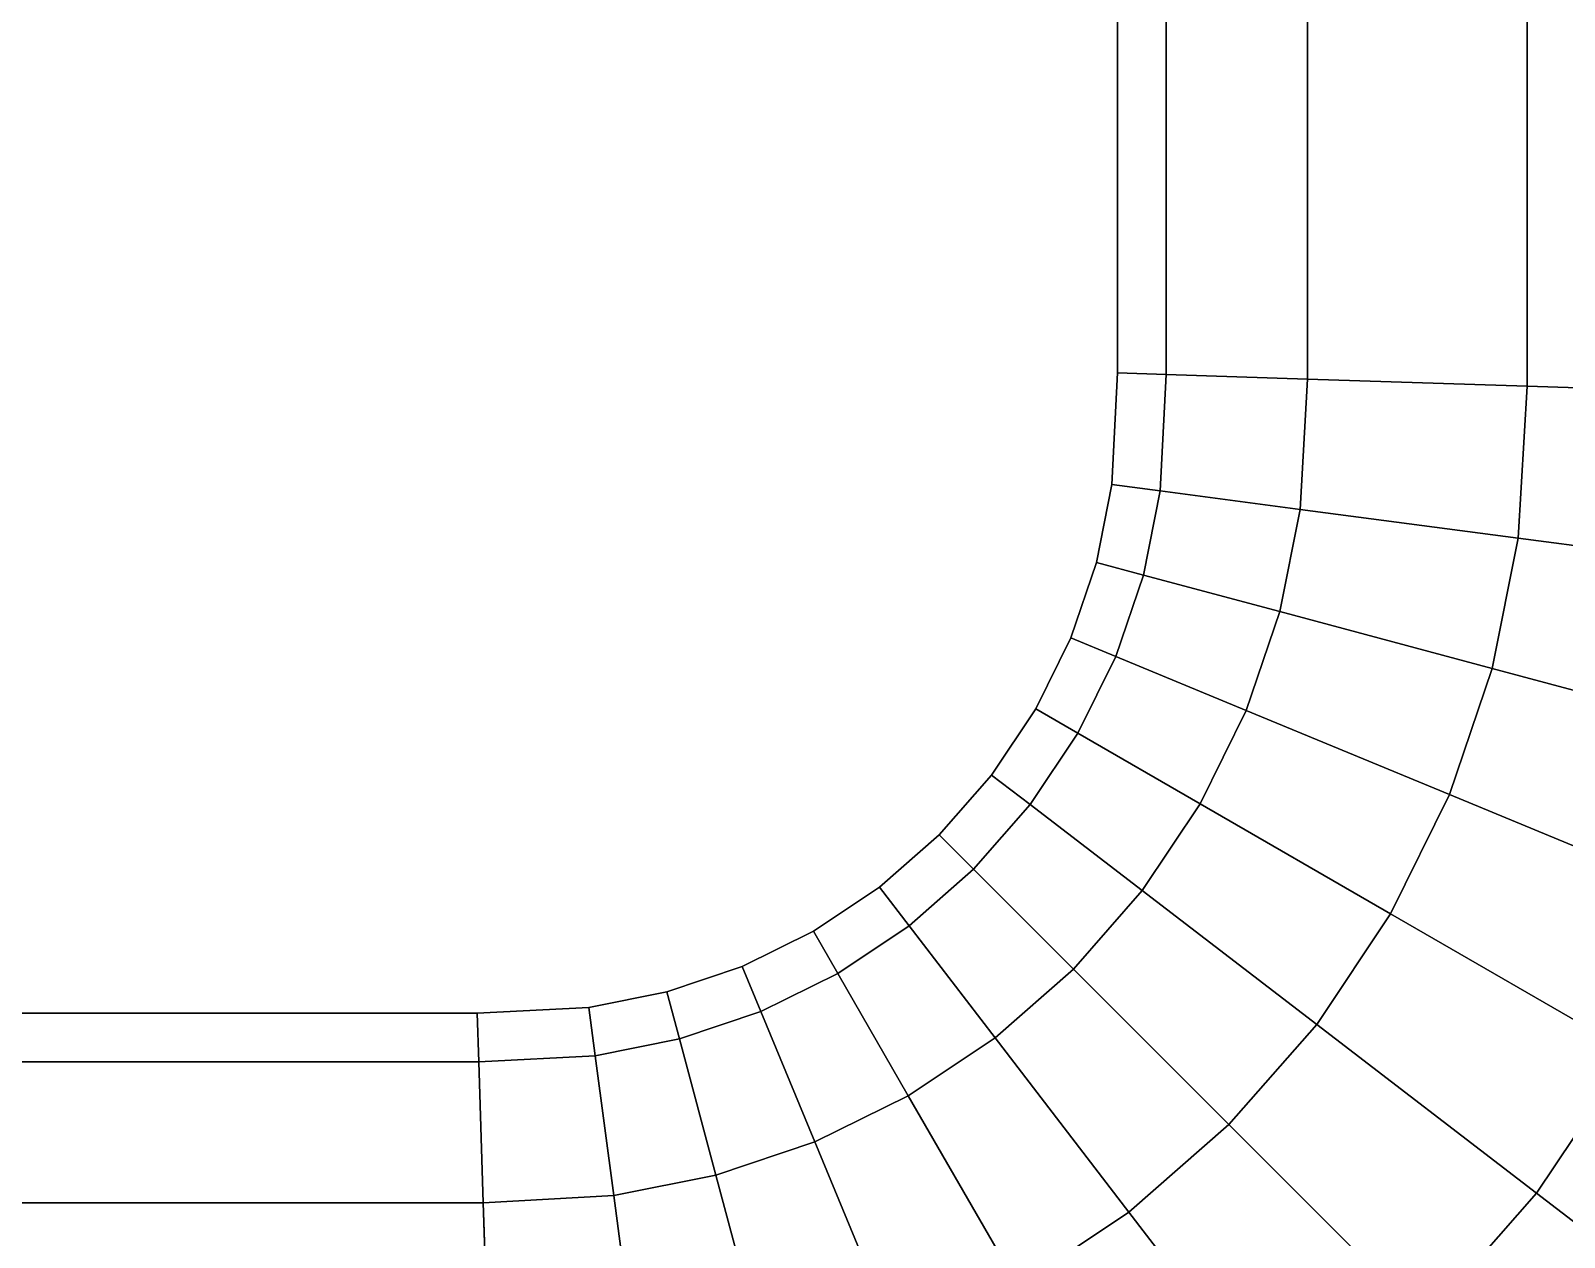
# Model space of a CAD drawing. Extents: x 91537 to 98524, y 82085 to 85415.
# Drawn here: x 97440.2 to 97631.7, y 84687.1 to 84837.8 of the extents above; entities that cross this region are included whole.
import ezdxf

# ---------------------------------------------------------------- set-up
doc = ezdxf.new("R2010")
doc.units = 0
doc.header["$LTSCALE"] = 20
doc.layers.add('INSULATION', color=254, linetype='CONTINUOUS')

msp = doc.modelspace()

# ---------------------------------------------------------------- linework, layer by layer
at = {"layer": 'INSULATION'}
for points in [[(97575.9165, 84795.0621, 4450), (97581.9896, 84794.8633, 4488.3645), (97581.9896, 85094.8633, 4488.3645), (97575.9165, 85095.0621, 4450)], [(97581.9896, 84794.8633, 4411.6355), (97575.9165, 84795.0621, 4450), (97575.9165, 85095.0621, 4450), (97581.9896, 85094.8633, 4411.6355)], [(97581.9896, 84794.8633, 4488.3645), (97599.6143, 84794.2863, 4522.9735), (97599.6143, 85094.2863, 4522.9735), (97581.9896, 85094.8633, 4488.3645)], [(97599.6143, 84794.2863, 4377.0265), (97581.9896, 84794.8633, 4411.6355), (97581.9896, 85094.8633, 4411.6355), (97599.6143, 85094.2863, 4377.0265)], [(97599.6143, 84794.2863, 4522.9735), (97627.0655, 84793.3876, 4550.4395), (97627.0655, 85093.3876, 4550.4395), (97599.6143, 85094.2863, 4522.9735)], [(97627.0655, 84793.3876, 4349.5605), (97599.6143, 84794.2863, 4377.0265), (97599.6143, 85094.2863, 4377.0265), (97627.0655, 85093.3876, 4349.5605)], [(97627.0655, 84793.3876, 4550.4395), (97661.6561, 84792.2552, 4568.0737), (97661.6561, 85092.2552, 4568.0737), (97627.0655, 85093.3876, 4550.4395)], [(97661.6561, 84792.2552, 4331.9263), (97627.0655, 84793.3876, 4349.5605), (97627.0655, 85093.3876, 4349.5605), (97661.6561, 85092.2552, 4331.9263)], [(97575.2011, 84781.0996, 4450), (97581.2254, 84780.3065, 4488.3645), (97581.9896, 84794.8633, 4488.3645), (97575.9165, 84795.0621, 4450)], [(97581.2254, 84780.3065, 4411.6355), (97575.2011, 84781.0996, 4450), (97575.9165, 84795.0621, 4450), (97581.9896, 84794.8633, 4411.6355)], [(97581.2254, 84780.3065, 4488.3645), (97598.7088, 84778.0047, 4522.9735), (97599.6143, 84794.2863, 4522.9735), (97581.9896, 84794.8633, 4488.3645)], [(97598.7088, 84778.0047, 4377.0265), (97581.2254, 84780.3065, 4411.6355), (97581.9896, 84794.8633, 4411.6355), (97599.6143, 84794.2863, 4377.0265)], [(97598.7088, 84778.0047, 4522.9735), (97625.9397, 84774.4197, 4550.4395), (97627.0655, 84793.3876, 4550.4395), (97599.6143, 84794.2863, 4522.9735)], [(97625.9397, 84774.4197, 4349.5605), (97598.7088, 84778.0047, 4377.0265), (97599.6143, 84794.2863, 4377.0265), (97627.0655, 84793.3876, 4349.5605)], [(97625.9397, 84774.4197, 4550.4395), (97660.2527, 84769.9023, 4568.0737), (97661.6561, 84792.2552, 4568.0737), (97627.0655, 84793.3876, 4550.4395)], [(97660.2527, 84769.9023, 4331.9263), (97625.9397, 84774.4197, 4349.5605), (97627.0655, 84793.3876, 4349.5605), (97661.6561, 84792.2552, 4331.9263)], [(97573.2655, 84771.3686, 4450), (97579.1348, 84769.7959, 4488.3645), (97581.2254, 84780.3065, 4488.3645), (97575.2011, 84781.0996, 4450)], [(97579.1348, 84769.7959, 4411.6355), (97573.2655, 84771.3686, 4450), (97575.2011, 84781.0996, 4450), (97581.2254, 84780.3065, 4411.6355)], [(97579.1348, 84769.7959, 4488.3645), (97596.1681, 84765.2318, 4522.9735), (97598.7088, 84778.0047, 4522.9735), (97581.2254, 84780.3065, 4488.3645)], [(97596.1681, 84765.2318, 4377.0265), (97579.1348, 84769.7959, 4411.6355), (97581.2254, 84780.3065, 4411.6355), (97598.7088, 84778.0047, 4377.0265)], [(97596.1681, 84765.2318, 4522.9735), (97622.6981, 84758.1231, 4550.4395), (97625.9397, 84774.4197, 4550.4395), (97598.7088, 84778.0047, 4522.9735)], [(97622.6981, 84758.1231, 4349.5605), (97596.1681, 84765.2318, 4377.0265), (97598.7088, 84778.0047, 4377.0265), (97625.9397, 84774.4197, 4349.5605)], [(97622.6981, 84758.1231, 4550.4395), (97656.1279, 84749.1656, 4568.0737), (97660.2527, 84769.9023, 4568.0737), (97625.9397, 84774.4197, 4550.4395)], [(97656.1279, 84749.1656, 4331.9263), (97622.6981, 84758.1231, 4349.5605), (97625.9397, 84774.4197, 4349.5605), (97660.2527, 84769.9023, 4331.9263)], [(97570.0763, 84761.9735, 4450), (97575.6901, 84759.6481, 4488.3645), (97579.1348, 84769.7959, 4488.3645), (97573.2655, 84771.3686, 4450)], [(97575.6901, 84759.6481, 4411.6355), (97570.0763, 84761.9735, 4450), (97573.2655, 84771.3686, 4450), (97579.1348, 84769.7959, 4411.6355)], [(97575.6901, 84759.6481, 4488.3645), (97591.9819, 84752.8998, 4522.9735), (97596.1681, 84765.2318, 4522.9735), (97579.1348, 84769.7959, 4488.3645)], [(97591.9819, 84752.8998, 4377.0265), (97575.6901, 84759.6481, 4411.6355), (97579.1348, 84769.7959, 4411.6355), (97596.1681, 84765.2318, 4377.0265)], [(97591.9819, 84752.8998, 4522.9735), (97617.3571, 84742.3891, 4550.4395), (97622.6981, 84758.1231, 4550.4395), (97596.1681, 84765.2318, 4522.9735)], [(97617.3571, 84742.3891, 4349.5605), (97591.9819, 84752.8998, 4377.0265), (97596.1681, 84765.2318, 4377.0265), (97622.6981, 84758.1231, 4349.5605)], [(97565.688, 84753.075, 4450), (97570.9503, 84750.0368, 4488.3645), (97575.6901, 84759.6481, 4488.3645), (97570.0763, 84761.9735, 4450)], [(97570.9503, 84750.0368, 4411.6355), (97565.688, 84753.075, 4450), (97570.0763, 84761.9735, 4450), (97575.6901, 84759.6481, 4411.6355)], [(97570.9503, 84750.0368, 4488.3645), (97586.222, 84741.2197, 4522.9735), (97591.9819, 84752.8998, 4522.9735), (97575.6901, 84759.6481, 4488.3645)], [(97586.222, 84741.2197, 4377.0265), (97570.9503, 84750.0368, 4411.6355), (97575.6901, 84759.6481, 4411.6355), (97591.9819, 84752.8998, 4377.0265)], [(97617.3571, 84742.3891, 4550.4395), (97649.3318, 84729.1448, 4568.0737), (97656.1279, 84749.1656, 4568.0737), (97622.6981, 84758.1231, 4550.4395)], [(97649.3318, 84729.1448, 4331.9263), (97617.3571, 84742.3891, 4349.5605), (97622.6981, 84758.1231, 4349.5605), (97656.1279, 84749.1656, 4331.9263)], [(97560.1759, 84744.8254, 4450), (97564.9965, 84741.1264, 4488.3645), (97570.9503, 84750.0368, 4488.3645), (97565.688, 84753.075, 4450)], [(97564.9965, 84741.1264, 4411.6355), (97560.1759, 84744.8254, 4450), (97565.688, 84753.075, 4450), (97570.9503, 84750.0368, 4411.6355)], [(97586.222, 84741.2197, 4522.9735), (97610.0081, 84727.4868, 4550.4395), (97617.3571, 84742.3891, 4550.4395), (97591.9819, 84752.8998, 4522.9735)], [(97610.0081, 84727.4868, 4349.5605), (97586.222, 84741.2197, 4377.0265), (97591.9819, 84752.8998, 4377.0265), (97617.3571, 84742.3891, 4349.5605)], [(97564.9965, 84741.1264, 4488.3645), (97578.9867, 84730.3914, 4522.9735), (97586.222, 84741.2197, 4522.9735), (97570.9503, 84750.0368, 4488.3645)], [(97578.9867, 84730.3914, 4377.0265), (97564.9965, 84741.1264, 4411.6355), (97570.9503, 84750.0368, 4411.6355), (97586.222, 84741.2197, 4377.0265)], [(97553.634, 84737.366, 4450), (97557.9307, 84733.0693, 4488.3645), (97564.9965, 84741.1264, 4488.3645), (97560.1759, 84744.8254, 4450)], [(97557.9307, 84733.0693, 4411.6355), (97553.634, 84737.366, 4450), (97560.1759, 84744.8254, 4450), (97564.9965, 84741.1264, 4411.6355)], [(97610.0081, 84727.4868, 4550.4395), (97639.9805, 84710.1822, 4568.0737), (97649.3318, 84729.1448, 4568.0737), (97617.3571, 84742.3891, 4550.4395)], [(97639.9805, 84710.1822, 4331.9263), (97610.0081, 84727.4868, 4349.5605), (97617.3571, 84742.3891, 4349.5605), (97649.3318, 84729.1448, 4331.9263)], [(97557.9307, 84733.0693, 4488.3645), (97570.3999, 84720.6001, 4522.9735), (97578.9867, 84730.3914, 4522.9735), (97564.9965, 84741.1264, 4488.3645)], [(97570.3999, 84720.6001, 4377.0265), (97557.9307, 84733.0693, 4411.6355), (97564.9965, 84741.1264, 4411.6355), (97578.9867, 84730.3914, 4377.0265)], [(97578.9867, 84730.3914, 4522.9735), (97600.7769, 84713.6712, 4550.4395), (97610.0081, 84727.4868, 4550.4395), (97586.222, 84741.2197, 4522.9735)], [(97600.7769, 84713.6712, 4349.5605), (97578.9867, 84730.3914, 4377.0265), (97586.222, 84741.2197, 4377.0265), (97610.0081, 84727.4868, 4349.5605)], [(97546.1746, 84730.8241, 4450), (97549.8736, 84726.0035, 4488.3645), (97557.9307, 84733.0693, 4488.3645), (97553.634, 84737.366, 4450)], [(97549.8736, 84726.0035, 4411.6355), (97546.1746, 84730.8241, 4450), (97553.634, 84737.366, 4450), (97557.9307, 84733.0693, 4411.6355)], [(97549.8736, 84726.0035, 4488.3645), (97560.6086, 84712.0133, 4522.9735), (97570.3999, 84720.6001, 4522.9735), (97557.9307, 84733.0693, 4488.3645)], [(97560.6086, 84712.0133, 4377.0265), (97549.8736, 84726.0035, 4411.6355), (97557.9307, 84733.0693, 4411.6355), (97570.3999, 84720.6001, 4377.0265)], [(97537.925, 84725.312, 4450), (97540.9632, 84720.0497, 4488.3645), (97549.8736, 84726.0035, 4488.3645), (97546.1746, 84730.8241, 4450)], [(97540.9632, 84720.0497, 4411.6355), (97537.925, 84725.312, 4450), (97546.1746, 84730.8241, 4450), (97549.8736, 84726.0035, 4411.6355)], [(97570.3999, 84720.6001, 4522.9735), (97589.8213, 84701.1787, 4550.4395), (97600.7769, 84713.6712, 4550.4395), (97578.9867, 84730.3914, 4522.9735)], [(97589.8213, 84701.1787, 4349.5605), (97570.3999, 84720.6001, 4377.0265), (97578.9867, 84730.3914, 4377.0265), (97600.7769, 84713.6712, 4349.5605)], [(97600.7769, 84713.6712, 4550.4395), (97628.2341, 84692.6025, 4568.0737), (97639.9805, 84710.1822, 4568.0737), (97610.0081, 84727.4868, 4550.4395)], [(97628.2341, 84692.6025, 4331.9263), (97600.7769, 84713.6712, 4349.5605), (97610.0081, 84727.4868, 4349.5605), (97639.9805, 84710.1822, 4331.9263)], [(97529.0265, 84720.9237, 4450), (97531.3519, 84715.3099, 4488.3645), (97540.9632, 84720.0497, 4488.3645), (97537.925, 84725.312, 4450)], [(97531.3519, 84715.3099, 4411.6355), (97529.0265, 84720.9237, 4450), (97537.925, 84725.312, 4450), (97540.9632, 84720.0497, 4411.6355)], [(97540.9632, 84720.0497, 4488.3645), (97549.7803, 84704.778, 4522.9735), (97560.6086, 84712.0133, 4522.9735), (97549.8736, 84726.0035, 4488.3645)], [(97549.7803, 84704.778, 4377.0265), (97540.9632, 84720.0497, 4411.6355), (97549.8736, 84726.0035, 4411.6355), (97560.6086, 84712.0133, 4377.0265)], [(97519.6314, 84717.7345, 4450), (97521.2041, 84711.8652, 4488.3645), (97531.3519, 84715.3099, 4488.3645), (97529.0265, 84720.9237, 4450)], [(97521.2041, 84711.8652, 4411.6355), (97519.6314, 84717.7345, 4450), (97529.0265, 84720.9237, 4450), (97531.3519, 84715.3099, 4411.6355)], [(97560.6086, 84712.0133, 4522.9735), (97577.3288, 84690.2231, 4550.4395), (97589.8213, 84701.1787, 4550.4395), (97570.3999, 84720.6001, 4522.9735)], [(97577.3288, 84690.2231, 4349.5605), (97560.6086, 84712.0133, 4377.0265), (97570.3999, 84720.6001, 4377.0265), (97589.8213, 84701.1787, 4349.5605)], [(97531.3519, 84715.3099, 4488.3645), (97538.1002, 84699.0181, 4522.9735), (97549.7803, 84704.778, 4522.9735), (97540.9632, 84720.0497, 4488.3645)], [(97538.1002, 84699.0181, 4377.0265), (97531.3519, 84715.3099, 4411.6355), (97540.9632, 84720.0497, 4411.6355), (97549.7803, 84704.778, 4377.0265)], [(97509.9004, 84715.7989, 4450), (97510.6935, 84709.7746, 4488.3645), (97521.2041, 84711.8652, 4488.3645), (97519.6314, 84717.7345, 4450)], [(97510.6935, 84709.7746, 4411.6355), (97509.9004, 84715.7989, 4450), (97519.6314, 84717.7345, 4450), (97521.2041, 84711.8652, 4411.6355)], [(95450, 84715.15, 4450), (95450, 84709.0737, 4488.3645), (97496.1367, 84709.0104, 4488.3645), (97495.9379, 84715.0835, 4450)], [(95450, 84709.0737, 4411.6355), (95450, 84715.15, 4450), (97495.9379, 84715.0835, 4450), (97496.1367, 84709.0104, 4411.6355)], [(97495.9379, 84715.0835, 4450), (97496.1367, 84709.0104, 4488.3645), (97510.6935, 84709.7746, 4488.3645), (97509.9004, 84715.7989, 4450)], [(97496.1367, 84709.0104, 4411.6355), (97495.9379, 84715.0835, 4450), (97509.9004, 84715.7989, 4450), (97510.6935, 84709.7746, 4411.6355)], [(97521.2041, 84711.8652, 4488.3645), (97525.7682, 84694.8319, 4522.9735), (97538.1002, 84699.0181, 4522.9735), (97531.3519, 84715.3099, 4488.3645)], [(97525.7682, 84694.8319, 4377.0265), (97521.2041, 84711.8652, 4411.6355), (97531.3519, 84715.3099, 4411.6355), (97538.1002, 84699.0181, 4377.0265)], [(97589.8213, 84701.1787, 4550.4395), (97614.2936, 84676.7064, 4568.0737), (97628.2341, 84692.6025, 4568.0737), (97600.7769, 84713.6712, 4550.4395)], [(97614.2936, 84676.7064, 4331.9263), (97589.8213, 84701.1787, 4349.5605), (97600.7769, 84713.6712, 4349.5605), (97628.2341, 84692.6025, 4331.9263)], [(97510.6935, 84709.7746, 4488.3645), (97512.9953, 84692.2912, 4522.9735), (97525.7682, 84694.8319, 4522.9735), (97521.2041, 84711.8652, 4488.3645)], [(97512.9953, 84692.2912, 4377.0265), (97510.6935, 84709.7746, 4411.6355), (97521.2041, 84711.8652, 4411.6355), (97525.7682, 84694.8319, 4377.0265)], [(97549.7803, 84704.778, 4522.9735), (97563.5132, 84680.9919, 4550.4395), (97577.3288, 84690.2231, 4550.4395), (97560.6086, 84712.0133, 4522.9735)], [(97563.5132, 84680.9919, 4349.5605), (97549.7803, 84704.778, 4377.0265), (97560.6086, 84712.0133, 4377.0265), (97577.3288, 84690.2231, 4349.5605)], [(95450, 84709.0737, 4488.3645), (95450, 84691.4395, 4522.9735), (97496.7137, 84691.3857, 4522.9735), (97496.1367, 84709.0104, 4488.3645)], [(95450, 84691.4395, 4377.0265), (95450, 84709.0737, 4411.6355), (97496.1367, 84709.0104, 4411.6355), (97496.7137, 84691.3857, 4377.0265)], [(97496.1367, 84709.0104, 4488.3645), (97496.7137, 84691.3857, 4522.9735), (97512.9953, 84692.2912, 4522.9735), (97510.6935, 84709.7746, 4488.3645)], [(97496.7137, 84691.3857, 4377.0265), (97496.1367, 84709.0104, 4411.6355), (97510.6935, 84709.7746, 4411.6355), (97512.9953, 84692.2912, 4377.0265)], [(97628.2341, 84692.6025, 4568.0737), (97658.6707, 84669.2477, 4574.15), (97673.2051, 84691, 4574.15), (97639.9805, 84710.1822, 4568.0737)], [(97658.6707, 84669.2477, 4325.85), (97628.2341, 84692.6025, 4331.9263), (97639.9805, 84710.1822, 4331.9263), (97673.2051, 84691, 4325.85)], [(97538.1002, 84699.0181, 4522.9735), (97548.6109, 84673.6429, 4550.4395), (97563.5132, 84680.9919, 4550.4395), (97549.7803, 84704.778, 4522.9735)], [(97548.6109, 84673.6429, 4349.5605), (97538.1002, 84699.0181, 4377.0265), (97549.7803, 84704.778, 4377.0265), (97563.5132, 84680.9919, 4349.5605)], [(97577.3288, 84690.2231, 4550.4395), (97598.3975, 84662.7659, 4568.0737), (97614.2936, 84676.7064, 4568.0737), (97589.8213, 84701.1787, 4550.4395)], [(97598.3975, 84662.7659, 4331.9263), (97577.3288, 84690.2231, 4349.5605), (97589.8213, 84701.1787, 4349.5605), (97614.2936, 84676.7064, 4331.9263)], [(97525.7682, 84694.8319, 4522.9735), (97532.8769, 84668.3019, 4550.4395), (97548.6109, 84673.6429, 4550.4395), (97538.1002, 84699.0181, 4522.9735)], [(97532.8769, 84668.3019, 4349.5605), (97525.7682, 84694.8319, 4377.0265), (97538.1002, 84699.0181, 4377.0265), (97548.6109, 84673.6429, 4349.5605)], [(97512.9953, 84692.2912, 4522.9735), (97516.5803, 84665.0603, 4550.4395), (97532.8769, 84668.3019, 4550.4395), (97525.7682, 84694.8319, 4522.9735)], [(97516.5803, 84665.0603, 4349.5605), (97512.9953, 84692.2912, 4377.0265), (97525.7682, 84694.8319, 4377.0265), (97532.8769, 84668.3019, 4349.5605)], [(97496.7137, 84691.3857, 4522.9735), (97497.6124, 84663.9345, 4550.4395), (97516.5803, 84665.0603, 4550.4395), (97512.9953, 84692.2912, 4522.9735)], [(97497.6124, 84663.9345, 4349.5605), (97496.7137, 84691.3857, 4377.0265), (97512.9953, 84692.2912, 4377.0265), (97516.5803, 84665.0603, 4349.5605)], [(97614.2936, 84676.7064, 4568.0737), (97641.4214, 84649.5786, 4574.15), (97658.6707, 84669.2477, 4574.15), (97628.2341, 84692.6025, 4568.0737)], [(97641.4214, 84649.5786, 4325.85), (97614.2936, 84676.7064, 4331.9263), (97628.2341, 84692.6025, 4331.9263), (97658.6707, 84669.2477, 4325.85)], [(95450, 84691.4395, 4522.9735), (95450, 84663.9735, 4550.4395), (97497.6124, 84663.9345, 4550.4395), (97496.7137, 84691.3857, 4522.9735)], [(95450, 84663.9735, 4349.5605), (95450, 84691.4395, 4377.0265), (97496.7137, 84691.3857, 4377.0265), (97497.6124, 84663.9345, 4349.5605)], [(97563.5132, 84680.9919, 4550.4395), (97580.8178, 84651.0195, 4568.0737), (97598.3975, 84662.7659, 4568.0737), (97577.3288, 84690.2231, 4550.4395)], [(97580.8178, 84651.0195, 4331.9263), (97563.5132, 84680.9919, 4349.5605), (97577.3288, 84690.2231, 4349.5605), (97598.3975, 84662.7659, 4331.9263)]]:
    msp.add_3dface(points, dxfattribs=at)

doc.saveas('drawing.dxf')
